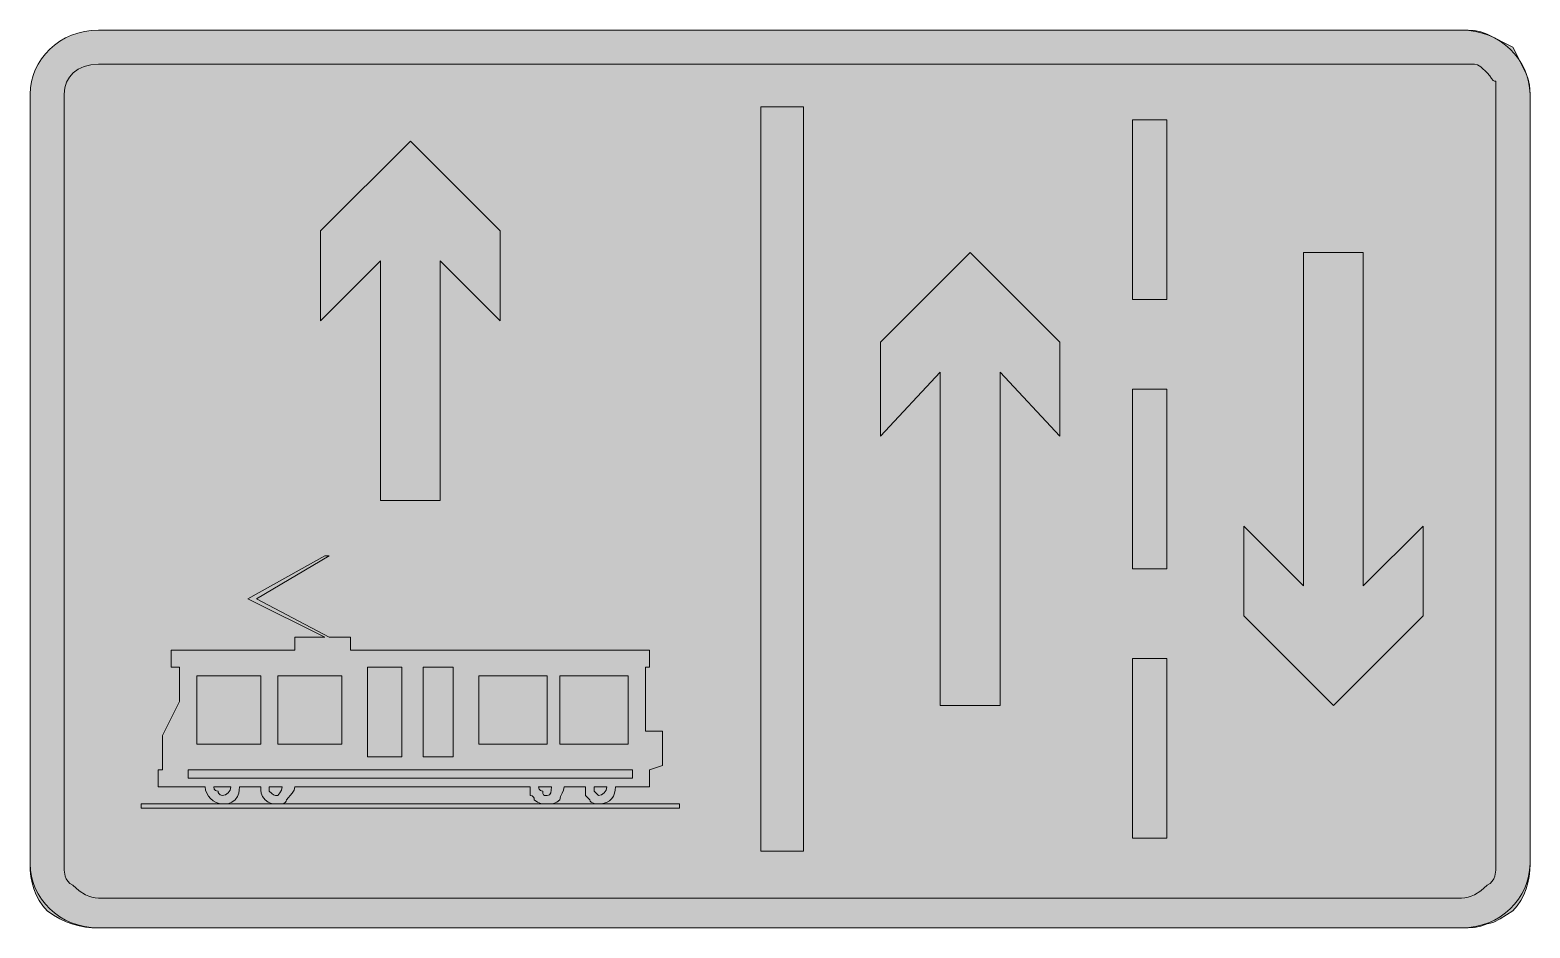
# Model space of a CAD drawing. Header units: metres. Extents: x 73 to 494, y 11 to 263.
import ezdxf

# ---------------------------------------------------------------- set-up
doc = ezdxf.new("R2010")
doc.units = ezdxf.units.M
for name, color, linetype, true_color in [('FILL_BLUE_0000FF', 7, 'Continuous', 0x0000ff), ('FILL_WHITE_FFFFFF', 7, 'Continuous', 0xffffff), ('STROKE_BLUE_0000FF', 7, 'Continuous', 0x0000ff)]:
    doc.layers.add(name, color=color, linetype=linetype, true_color=true_color)

msp = doc.modelspace()

# ---------------------------------------------------------------- hatches: boundary and pattern name
at = {"layer": 'FILL_BLUE_0000FF', "true_color": 0x0000ff}
h = msp.add_hatch(color=7, dxfattribs=at)
h.dxf.hatch_style = 1
h.paths.add_polyline_path([(474.75, 252.96), (478.35, 252.96), (479.25, 252.75), (480.15, 252.21), (481.95, 250.56), (482.66, 249.68), (483.15, 248.91), (483.64, 248.37), (483.95, 248.21), (484.35, 248.16), (484.35, 244.56), (484.35, 28.56), (484.31, 26.78), (484.05, 25.11), (483.76, 24.35), (483.34, 23.67), (482.74, 23.06), (481.95, 22.56), (480.15, 20.98), (478.35, 19.86), (477.45, 19.47), (476.55, 19.18), (475.65, 19.02), (474.75, 18.96), (91.95, 18.96), (91.05, 19.02), (90.15, 19.18), (89.25, 19.47), (88.35, 19.86), (86.55, 20.98), (84.75, 22.56), (83.96, 23.06), (83.36, 23.67), (82.94, 24.35), (82.65, 25.11), (82.39, 26.78), (82.35, 28.56), (82.35, 244.56), (82.52, 246.3), (83.01, 247.9), (83.81, 249.33), (84.9, 250.56), (86.28, 251.57), (87.92, 252.32), (89.81, 252.8), (91.95, 252.96), (474.75, 252.96)])
at = {"layer": 'FILL_WHITE_FFFFFF', "true_color": 0xffffff}
h = msp.add_hatch(color=7, dxfattribs=at)
h.dxf.hatch_style = 1
h.paths.add_polyline_path([(474.75, 262.56), (476.55, 262.54), (478.35, 262.41), (480.15, 262.05), (481.95, 261.36), (489.15, 257.76), (492.75, 250.56), (493.44, 248.78), (493.8, 247.11), (493.95, 244.56), (493.95, 28.56), (493.89, 26.76), (493.71, 24.98), (493.38, 23.22), (492.9, 21.51), (492.25, 19.85), (491.42, 18.27), (490.39, 16.76), (489.15, 15.36), (487.35, 14.29), (485.55, 13.11), (483.75, 12.15), (482.85, 11.87), (481.95, 11.76), (480.15, 11.07), (478.35, 10.71), (476.55, 10.58), (474.75, 10.56), (91.95, 10.56), (90.15, 10.62), (88.35, 10.8), (86.55, 11.13), (84.75, 11.61), (82.95, 12.26), (81.15, 13.09), (79.35, 14.12), (77.55, 15.36), (76.31, 16.76), (75.28, 18.27), (74.45, 19.85), (73.8, 21.51), (73.32, 23.22), (72.99, 24.98), (72.81, 26.76), (72.75, 28.56), (72.75, 244.56), (72.85, 246.34), (73.13, 248.09), (73.6, 249.79), (74.23, 251.42), (75.03, 252.99), (75.98, 254.47), (77.07, 255.87), (78.3, 257.16), (79.66, 258.34), (81.13, 259.4), (82.71, 260.32), (84.39, 261.1), (86.17, 261.72), (88.02, 262.18), (89.95, 262.46), (91.95, 262.56), (474.75, 262.56)])
h = msp.add_hatch(color=7, dxfattribs=at)
h.dxf.hatch_style = 1
h.paths.add_polyline_path([(289.95, 240.96), (289.95, 32.16), (277.95, 32.16), (277.95, 240.96), (289.95, 240.96)])
h = msp.add_hatch(color=7, dxfattribs=at)
h.dxf.hatch_style = 1
h.paths.add_polyline_path([(391.95, 237.36), (391.95, 186.96), (382.35, 186.96), (382.35, 237.36), (391.95, 237.36)])
h = msp.add_hatch(color=7, dxfattribs=at)
h.dxf.hatch_style = 1
h.paths.add_polyline_path([(204.75, 180.96), (187.95, 197.76), (187.95, 130.56), (171.15, 130.56), (171.15, 197.76), (154.35, 180.96), (154.35, 206.16), (179.55, 231.36), (204.75, 206.16), (204.75, 180.96)])
h = msp.add_hatch(color=7, dxfattribs=at)
h.dxf.hatch_style = 1
h.paths.add_polyline_path([(361.95, 148.56), (345.15, 166.56), (345.15, 72.96), (328.35, 72.96), (328.35, 166.56), (311.55, 148.56), (311.55, 174.96), (336.75, 200.16), (361.95, 174.96), (361.95, 148.56)])
h = msp.add_hatch(color=7, dxfattribs=at)
h.dxf.hatch_style = 1
h.paths.add_polyline_path([(438.75, 72.96), (413.55, 98.16), (413.55, 123.36), (430.35, 106.56), (430.35, 200.16), (447.15, 200.16), (447.15, 106.56), (463.95, 123.36), (463.95, 98.16), (438.75, 72.96)])
h = msp.add_hatch(color=7, dxfattribs=at)
h.dxf.hatch_style = 1
h.paths.add_polyline_path([(391.95, 161.76), (391.95, 111.36), (382.35, 111.36), (382.35, 161.76), (391.95, 161.76)])
h = msp.add_hatch(color=7, dxfattribs=at)
h.dxf.hatch_style = 1
h.paths.add_polyline_path([(236.58, 47.59), (236.1, 46.86), (235.45, 46.25), (234.62, 45.77), (233.59, 45.47), (232.35, 45.36), (231.15, 45.51), (230.33, 45.87), (230.05, 46.16), (229.95, 46.56), (228.75, 47.76), (228.75, 50.16), (222.75, 50.16), (222.56, 49.26), (222.15, 48.36), (221.74, 47.46), (221.55, 46.56), (220.65, 45.87), (219.75, 45.51), (218.85, 45.38), (217.95, 45.36), (217.05, 45.38), (216.15, 45.51), (215.25, 45.87), (214.35, 46.56), (214.3, 46.96), (214.16, 47.25), (213.75, 47.61), (213.15, 47.76), (213.15, 50.16), (147.15, 50.16), (146.94, 49.26), (146.4, 48.36), (144.75, 46.56), (144.7, 46.16), (144.54, 45.87), (144, 45.51), (143.23, 45.38), (142.35, 45.36), (141.45, 45.38), (140.55, 45.51), (139.65, 45.87), (138.75, 46.56), (138.06, 47.46), (137.7, 48.36), (137.57, 49.26), (137.55, 50.16), (131.55, 50.16), (131.53, 49.26), (131.4, 48.36), (131.04, 47.46), (130.35, 46.56), (129.45, 45.87), (128.55, 45.51), (127.65, 45.38), (126.75, 45.36), (125.85, 45.47), (124.99, 45.77), (124.18, 46.25), (123.45, 46.86), (122.84, 47.59), (122.36, 48.4), (122.06, 49.26), (121.95, 50.16), (108.75, 50.16), (108.75, 54.96), (109.95, 54.96), (109.95, 64.56), (114.75, 74.16), (114.75, 83.76), (112.35, 83.76), (112.35, 88.56), (147.15, 88.56), (147.15, 92.16), (155.55, 92.16), (133.95, 102.96), (155.55, 114.96), (156.75, 114.96), (136.35, 102.96), (156.75, 92.16), (162.75, 92.16), (162.75, 88.56), (246.75, 88.56), (246.75, 83.76), (245.55, 83.76), (245.55, 65.76), (250.35, 65.76), (250.35, 56.16), (246.75, 54.96), (246.75, 50.16), (237.15, 50.16), (237.09, 49.26), (236.91, 48.4), (236.58, 47.59)])
h.paths.add_polyline_path([(221.55, 81.36), (221.55, 62.16), (240.75, 62.16), (240.75, 81.36), (221.55, 81.36)], flags=16)
h.paths.add_polyline_path([(217.95, 81.36), (198.75, 81.36), (198.75, 62.16), (217.95, 62.16), (217.95, 81.36)], flags=16)
h.paths.add_polyline_path([(183.15, 83.76), (183.15, 58.56), (191.55, 58.56), (191.55, 83.76), (183.15, 83.76)], flags=16)
h.paths.add_polyline_path([(177.15, 83.76), (167.55, 83.76), (167.55, 58.56), (177.15, 58.56), (177.15, 83.76)], flags=16)
h.paths.add_polyline_path([(142.35, 81.36), (142.35, 62.16), (160.35, 62.16), (160.35, 81.36), (142.35, 81.36)], flags=16)
h.paths.add_polyline_path([(137.55, 81.36), (119.55, 81.36), (119.55, 62.16), (137.55, 62.16), (137.55, 81.36)], flags=16)
h.paths.add_polyline_path([(117.15, 52.56), (241.95, 52.56), (241.95, 54.96), (117.15, 54.96), (117.15, 52.56)], flags=16)
h.paths.add_polyline_path([(125.55, 48.96), (125.6, 48.56), (125.74, 48.27), (126.15, 47.91), (126.75, 47.76), (127.63, 47.97), (128.4, 48.51), (128.94, 49.28), (129.15, 50.16), (124.35, 50.16), (124.5, 49.56), (124.86, 49.15), (125.15, 49.01), (125.55, 48.96)], flags=16)
h.paths.add_polyline_path([(141.15, 47.91), (141.64, 47.78), (142.35, 47.76), (142.95, 48.51), (143.36, 49.28), (143.55, 50.16), (139.95, 50.16), (139.95, 48.96), (140.66, 48.27), (141.15, 47.91)], flags=16)
h.paths.add_polyline_path([(216.06, 49.15), (216.35, 49.01), (216.75, 48.96), (216.77, 48.27), (216.9, 47.91), (217.26, 47.78), (217.95, 47.76), (218.35, 47.81), (218.64, 47.97), (219, 48.51), (219.13, 49.28), (219.15, 50.16), (215.55, 50.16), (215.7, 49.56), (216.06, 49.15)], flags=16)
h.paths.add_polyline_path([(231.15, 48.96), (232.35, 47.76), (233.23, 47.97), (234, 48.51), (234.54, 49.28), (234.75, 50.16), (231.15, 50.16), (231.15, 48.96)], flags=16)
h = msp.add_hatch(color=7, dxfattribs=at)
h.dxf.hatch_style = 1
h.paths.add_polyline_path([(391.95, 86.16), (391.95, 35.76), (382.35, 35.76), (382.35, 86.16), (391.95, 86.16)])
h = msp.add_hatch(color=7, dxfattribs=at)
h.dxf.hatch_style = 1
h.paths.add_polyline_path([(255.15, 44.16), (103.95, 44.16), (103.95, 45.36), (255.15, 45.36), (255.15, 44.16)])

# ---------------------------------------------------------------- linework, layer by layer
at = {"layer": 'FILL_BLUE_0000FF', "lineweight": 0, "true_color": 0x0000ff}
msp.add_lwpolyline([(474.75, 252.96), (478.35, 252.96), (479.25, 252.75), (480.15, 252.21), (481.95, 250.56), (482.66, 249.68), (483.15, 248.91), (483.64, 248.37), (483.95, 248.21), (484.35, 248.16), (484.35, 244.56), (484.35, 28.56), (484.31, 26.78), (484.05, 25.11), (483.76, 24.35), (483.34, 23.67), (482.74, 23.06), (481.95, 22.56), (480.15, 20.98), (478.35, 19.86), (477.45, 19.47), (476.55, 19.18), (475.65, 19.02), (474.75, 18.96), (91.95, 18.96), (91.05, 19.02), (90.15, 19.18), (89.25, 19.47), (88.35, 19.86), (86.55, 20.98), (84.75, 22.56), (83.96, 23.06), (83.36, 23.67), (82.94, 24.35), (82.65, 25.11), (82.39, 26.78), (82.35, 28.56), (82.35, 244.56), (82.52, 246.3), (83.01, 247.9), (83.81, 249.33), (84.9, 250.56), (86.28, 251.57), (87.92, 252.32), (89.81, 252.8), (91.95, 252.96)], close=True, dxfattribs=at)
at = {"layer": 'FILL_WHITE_FFFFFF', "lineweight": 0, "true_color": 0xffffff}
for points in [[(474.75, 262.56), (476.55, 262.54), (478.35, 262.41), (480.15, 262.05), (481.95, 261.36), (489.15, 257.76), (492.75, 250.56), (493.44, 248.78), (493.8, 247.11), (493.95, 244.56), (493.95, 28.56), (493.89, 26.76), (493.71, 24.98), (493.38, 23.22), (492.9, 21.51), (492.25, 19.85), (491.42, 18.27), (490.39, 16.76), (489.15, 15.36), (487.35, 14.29), (485.55, 13.11), (483.75, 12.15), (482.85, 11.87), (481.95, 11.76), (480.15, 11.07), (478.35, 10.71), (476.55, 10.58), (474.75, 10.56), (91.95, 10.56), (90.15, 10.62), (88.35, 10.8), (86.55, 11.13), (84.75, 11.61), (82.95, 12.26), (81.15, 13.09), (79.35, 14.12), (77.55, 15.36), (76.31, 16.76), (75.28, 18.27), (74.45, 19.85), (73.8, 21.51), (73.32, 23.22), (72.99, 24.98), (72.81, 26.76), (72.75, 28.56), (72.75, 244.56), (72.85, 246.34), (73.13, 248.09), (73.6, 249.79), (74.23, 251.42), (75.03, 252.99), (75.98, 254.47), (77.07, 255.87), (78.3, 257.16), (79.66, 258.34), (81.13, 259.4), (82.71, 260.32), (84.39, 261.1), (86.17, 261.72), (88.02, 262.18), (89.95, 262.46), (91.95, 262.56)], [(289.95, 240.96), (289.95, 32.16), (277.95, 32.16), (277.95, 240.96)], [(391.95, 237.36), (391.95, 186.96), (382.35, 186.96), (382.35, 237.36)], [(204.75, 180.96), (187.95, 197.76), (187.95, 130.56), (171.15, 130.56), (171.15, 197.76), (154.35, 180.96), (154.35, 206.16), (179.55, 231.36), (204.75, 206.16)], [(361.95, 148.56), (345.15, 166.56), (345.15, 72.96), (328.35, 72.96), (328.35, 166.56), (311.55, 148.56), (311.55, 174.96), (336.75, 200.16), (361.95, 174.96)], [(438.75, 72.96), (413.55, 98.16), (413.55, 123.36), (430.35, 106.56), (430.35, 200.16), (447.15, 200.16), (447.15, 106.56), (463.95, 123.36), (463.95, 98.16)], [(391.95, 161.76), (391.95, 111.36), (382.35, 111.36), (382.35, 161.76)], [(236.58, 47.59), (236.1, 46.86), (235.45, 46.25), (234.62, 45.77), (233.59, 45.47), (232.35, 45.36), (231.15, 45.51), (230.33, 45.87), (230.05, 46.16), (229.95, 46.56), (228.75, 47.76), (228.75, 50.16), (222.75, 50.16), (222.56, 49.26), (222.15, 48.36), (221.74, 47.46), (221.55, 46.56), (220.65, 45.87), (219.75, 45.51), (218.85, 45.38), (217.95, 45.36), (217.05, 45.38), (216.15, 45.51), (215.25, 45.87), (214.35, 46.56), (214.3, 46.96), (214.16, 47.25), (213.75, 47.61), (213.15, 47.76), (213.15, 50.16), (147.15, 50.16), (146.94, 49.26), (146.4, 48.36), (144.75, 46.56), (144.7, 46.16), (144.54, 45.87), (144, 45.51), (143.23, 45.38), (142.35, 45.36), (141.45, 45.38), (140.55, 45.51), (139.65, 45.87), (138.75, 46.56), (138.06, 47.46), (137.7, 48.36), (137.57, 49.26), (137.55, 50.16), (131.55, 50.16), (131.53, 49.26), (131.4, 48.36), (131.04, 47.46), (130.35, 46.56), (129.45, 45.87), (128.55, 45.51), (127.65, 45.38), (126.75, 45.36), (125.85, 45.47), (124.99, 45.77), (124.18, 46.25), (123.45, 46.86), (122.84, 47.59), (122.36, 48.4), (122.06, 49.26), (121.95, 50.16), (108.75, 50.16), (108.75, 54.96), (109.95, 54.96), (109.95, 64.56), (114.75, 74.16), (114.75, 83.76), (112.35, 83.76), (112.35, 88.56), (147.15, 88.56), (147.15, 92.16), (155.55, 92.16), (133.95, 102.96), (155.55, 114.96), (156.75, 114.96), (136.35, 102.96), (156.75, 92.16), (162.75, 92.16), (162.75, 88.56), (246.75, 88.56), (246.75, 83.76), (245.55, 83.76), (245.55, 65.76), (250.35, 65.76), (250.35, 56.16), (246.75, 54.96), (246.75, 50.16), (237.15, 50.16), (237.09, 49.26), (236.91, 48.4)], [(391.95, 86.16), (391.95, 35.76), (382.35, 35.76), (382.35, 86.16)], [(137.55, 81.36), (119.55, 81.36), (119.55, 62.16), (137.55, 62.16)], [(142.35, 81.36), (142.35, 62.16), (160.35, 62.16), (160.35, 81.36)], [(177.15, 83.76), (167.55, 83.76), (167.55, 58.56), (177.15, 58.56)], [(183.15, 83.76), (183.15, 58.56), (191.55, 58.56), (191.55, 83.76)], [(217.95, 81.36), (198.75, 81.36), (198.75, 62.16), (217.95, 62.16)], [(221.55, 81.36), (221.55, 62.16), (240.75, 62.16), (240.75, 81.36)], [(117.15, 52.56), (241.95, 52.56), (241.95, 54.96), (117.15, 54.96)], [(125.55, 48.96), (125.6, 48.56), (125.74, 48.27), (126.15, 47.91), (126.75, 47.76), (127.63, 47.97), (128.4, 48.51), (128.94, 49.28), (129.15, 50.16), (124.35, 50.16), (124.5, 49.56), (124.86, 49.15), (125.15, 49.01)], [(141.15, 47.91), (141.64, 47.78), (142.35, 47.76), (142.95, 48.51), (143.36, 49.28), (143.55, 50.16), (139.95, 50.16), (139.95, 48.96), (140.66, 48.27)], [(216.06, 49.15), (216.35, 49.01), (216.75, 48.96), (216.77, 48.27), (216.9, 47.91), (217.26, 47.78), (217.95, 47.76), (218.35, 47.81), (218.64, 47.97), (219, 48.51), (219.13, 49.28), (219.15, 50.16), (215.55, 50.16), (215.7, 49.56)], [(231.15, 48.96), (232.35, 47.76), (233.23, 47.97), (234, 48.51), (234.54, 49.28), (234.75, 50.16), (231.15, 50.16)], [(255.15, 44.16), (103.95, 44.16), (103.95, 45.36), (255.15, 45.36)]]:
    msp.add_lwpolyline(points, close=True, dxfattribs=at)
at = {"layer": 'STROKE_BLUE_0000FF', "lineweight": 0, "true_color": 0x0000ff}
msp.add_lwpolyline([(474.75, 262.56), (476.75, 262.46), (478.68, 262.18), (480.53, 261.72), (482.31, 261.1), (483.99, 260.32), (485.57, 259.4), (487.04, 258.34), (488.4, 257.16), (489.63, 255.87), (490.72, 254.47), (491.67, 252.99), (492.47, 251.42), (493.1, 249.79), (493.57, 248.09), (493.85, 246.34), (493.95, 244.56), (493.95, 28.56), (493.85, 26.78), (493.57, 25.03), (493.1, 23.33), (492.47, 21.7), (491.67, 20.13), (490.72, 18.65), (489.63, 17.25), (488.4, 15.96), (487.04, 14.78), (485.57, 13.72), (483.99, 12.8), (482.31, 12.02), (480.53, 11.4), (478.68, 10.94), (476.75, 10.66), (474.75, 10.56), (91.95, 10.56), (89.95, 10.66), (88.02, 10.94), (86.17, 11.4), (84.39, 12.02), (82.71, 12.8), (81.13, 13.72), (79.66, 14.78), (78.3, 15.96), (77.07, 17.25), (75.98, 18.65), (75.03, 20.13), (74.23, 21.7), (73.6, 23.33), (73.13, 25.03), (72.85, 26.78), (72.75, 28.56), (72.75, 244.56), (72.85, 246.34), (73.13, 248.09), (73.6, 249.79), (74.23, 251.42), (75.03, 252.99), (75.98, 254.47), (77.07, 255.87), (78.3, 257.16), (79.66, 258.34), (81.13, 259.4), (82.71, 260.32), (84.39, 261.1), (86.17, 261.72), (88.02, 262.18), (89.95, 262.46), (91.95, 262.56), (474.75, 262.56)], dxfattribs=at)

doc.saveas('drawing.dxf')
